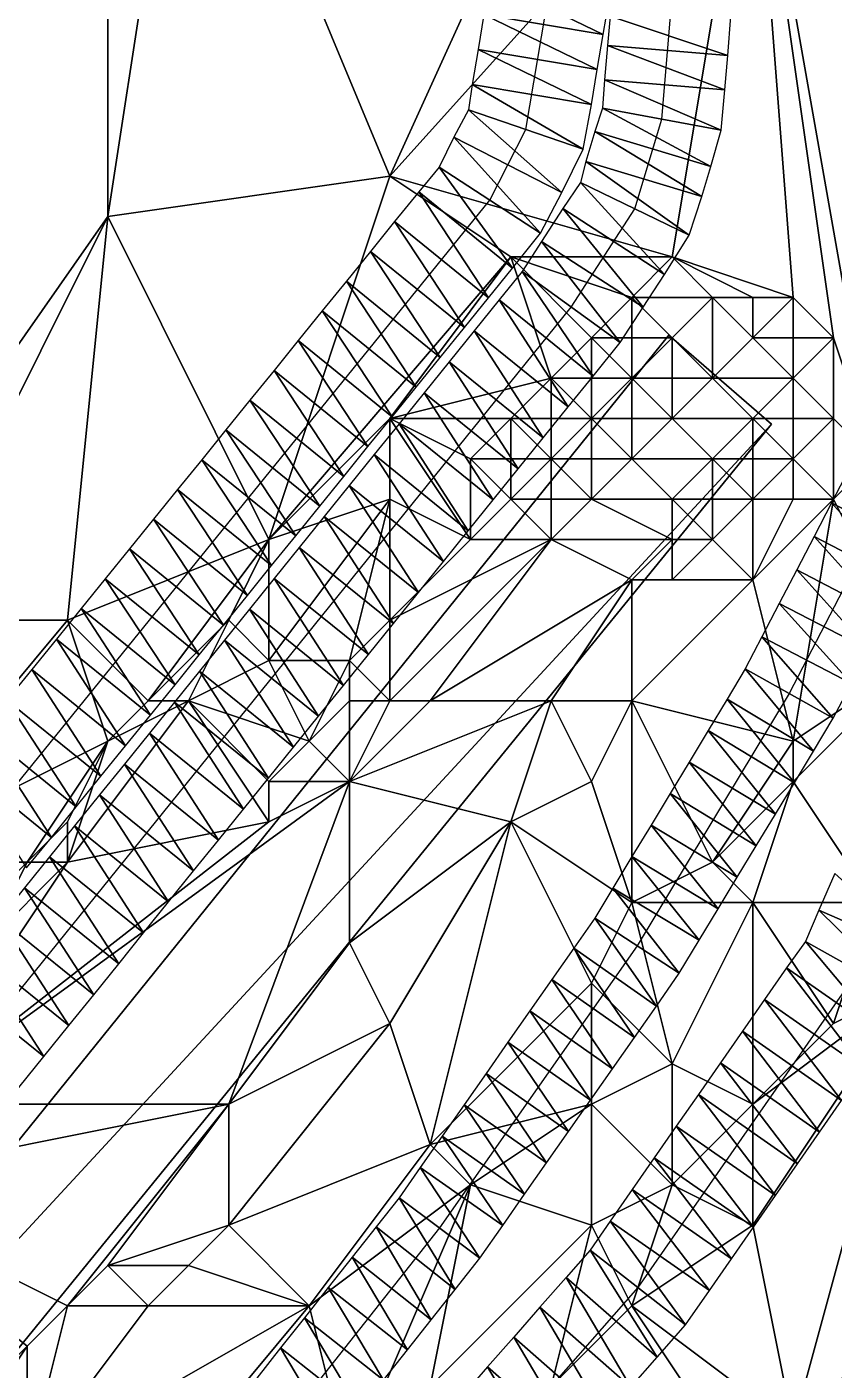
# Model space of a CAD drawing. Header units: metres. Extents: x -1103 to 901, y -902 to 905.
# Drawn here: x -1026 to -986, y -669.2 to -602.6 of the extents above; entities that cross this region are included whole.
import ezdxf

# ---------------------------------------------------------------- set-up
doc = ezdxf.new("R2010")
doc.units = ezdxf.units.M
for name, color, linetype in [('OSM_BUILDING_FOOTPRINTS', 7, 'CONTINUOUS'), ('OSM_BUILDING_ROOFS', 1, 'CONTINUOUS'), ('OSM_BUILDING_WALLS', 8, 'CONTINUOUS'), ('OSM_ROAD_AXES', 2, 'CONTINUOUS'), ('OSM_ROAD_SURFACE', 9, 'CONTINUOUS'), ('OSM_TERRAIN', 3, 'CONTINUOUS')]:
    doc.layers.add(name, color=color, linetype=linetype)

msp = doc.modelspace()

# ---------------------------------------------------------------- linework, layer by layer
at = {"layer": 'OSM_BUILDING_FOOTPRINTS'}
msp.add_polyline3d([(-1057.573, -696.351, 11.963), (-1052.621, -700.2, 11.963), (-989.075, -622.288, 11.963), (-994.16, -617.875, 11.963), (-1057.573, -696.351, 11.963)], close=True, dxfattribs=at)
at = {"layer": 'OSM_BUILDING_ROOFS'}
for points in [[(-989.075, -622.288, 21.963), (-994.16, -617.875, 21.963), (-1057.573, -696.351, 21.963)], [(-989.075, -622.288, 21.963), (-1057.573, -696.351, 21.963), (-1052.621, -700.2, 21.963)]]:
    msp.add_3dface(points, dxfattribs=at)
at = {"layer": 'OSM_BUILDING_WALLS'}
for points in [[(-994.16, -617.875, 11.963), (-1057.573, -696.351, 11.963), (-1057.573, -696.351, 21.963)], [(-994.16, -617.875, 11.963), (-1057.573, -696.351, 21.963), (-994.16, -617.875, 21.963)], [(-989.075, -622.288, 11.963), (-994.16, -617.875, 11.963), (-994.16, -617.875, 21.963)], [(-989.075, -622.288, 11.963), (-994.16, -617.875, 21.963), (-989.075, -622.288, 21.963)], [(-1052.621, -700.2, 11.963), (-989.075, -622.288, 11.963), (-989.075, -622.288, 21.963)], [(-1052.621, -700.2, 11.963), (-989.075, -622.288, 21.963), (-1052.621, -700.2, 21.963)]]:
    msp.add_3dface(points, dxfattribs=at)
at = {"layer": 'OSM_ROAD_AXES'}
for points in [[(-942.707, -541.634, 15.245), (-965.255, -603.321, 12.366), (-977.613, -633.059, 12.271), (-984.775, -649.393, 13.875), (-995.707, -665.086, 16.563), (-1012.596, -684.318, 18.854), (-1024.843, -696.317, 18.719), (-1036.505, -705.972, 16.873), (-1048.829, -715.229, 13.77), (-1063.674, -724.308, 11.18), (-1100, -742.912, 11.933)], [(-1020.987, -633.314, 14.085), (-1003.047, -611.185, 12.225), (-1001.257, -607.679, 12.208), (-998.914, -593.789, 12.147), (-997.399, -589.487, 12.116), (-994.349, -585.107, 12.34), (-990.723, -582.133, 12.671), (-984.389, -577.355, 13.303), (-970.982, -567.258, 14.082), (-967.422, -562.856, 14.353), (-962.515, -554.462, 14.852), (-957.441, -541.844, 15.651)], [(-949.372, -542.673, 15.503), (-965.974, -589.243, 13.023), (-973.048, -605.389, 12.264), (-976.121, -612.401, 12.194), (-988.191, -635.647, 12.846), (-995.74, -648.144, 14.9), (-1005.544, -662.134, 17.192), (-1016.2, -675.637, 18.234), (-1027.684, -687.05, 18.171), (-1045.381, -702.787, 15.625), (-1056.368, -711.535, 13.048), (-1067.985, -719.177, 11.428), (-1071.279, -720.947, 11.315), (-1100, -735.112, 11.938)], [(-1084.952, -704.469, 12.255), (-1083.35, -702.534, 12.291), (-1080.376, -700.255, 12.331), (-1076.817, -699.05, 12.452), (-1073.059, -699.061, 12.676), (-1069.378, -698.718, 12.894), (-1066.747, -697.734, 13.036), (-1064.758, -696.296, 13.141), (-1059.717, -691.629, 13.741), (-999.013, -616.482, 12.354), (-995.851, -611.605, 12.159), (-994.514, -607.17, 12.147), (-994.083, -602.061, 12.143), (-994.381, -598.345, 12.145), (-993.453, -594.729, 12.137), (-991.397, -591.61, 12.118), (-984.334, -584.831, 12.391)], [(-1062.724, -684.795, 13.652), (-1020.987, -633.314, 14.085)]]:
    msp.add_polyline3d(points, dxfattribs=at)
at = {"layer": 'OSM_ROAD_SURFACE'}
for points in [[(-997.42, -602.969, 12.223), (-1003.043, -600.235, 12.247), (-1003.336, -601.971, 12.259)], [(-997.42, -602.969, 12.223), (-997.127, -601.233, 12.22), (-1003.043, -600.235, 12.247)], [(-997.713, -604.706, 12.226), (-1003.336, -601.971, 12.259), (-1003.629, -603.707, 12.271)], [(-997.713, -604.706, 12.226), (-997.42, -602.969, 12.223), (-1003.336, -601.971, 12.259)], [(-991.237, -604.016, 12.161), (-997.083, -602.066, 12.22), (-997.216, -603.512, 12.221)], [(-991.237, -604.016, 12.161), (-991.083, -602.056, 12.16), (-997.083, -602.066, 12.22)], [(-998.006, -606.442, 12.229), (-1003.629, -603.707, 12.271), (-1003.922, -605.444, 12.282)], [(-998.006, -606.442, 12.229), (-997.713, -604.706, 12.226), (-1003.629, -603.707, 12.271)], [(-991.381, -605.719, 12.161), (-997.216, -603.512, 12.221), (-997.36, -605.215, 12.223)], [(-991.381, -605.719, 12.161), (-991.237, -604.016, 12.161), (-997.216, -603.512, 12.221)], [(-991.564, -607.717, 12.162), (-997.36, -605.215, 12.223), (-997.464, -606.624, 12.224)], [(-991.564, -607.717, 12.162), (-991.381, -605.719, 12.161), (-997.36, -605.215, 12.223)], [(-998.417, -608.646, 12.232), (-1003.922, -605.444, 12.282), (-1004.096, -606.712, 12.284)], [(-998.417, -608.646, 12.232), (-998.006, -606.442, 12.229), (-1003.922, -605.444, 12.282)], [(-992.087, -609.515, 12.168), (-997.464, -606.624, 12.224), (-997.832, -607.782, 12.227)], [(-992.087, -609.515, 12.168), (-991.564, -607.717, 12.162), (-997.464, -606.624, 12.224)], [(-999.48, -610.797, 12.242), (-1004.096, -606.712, 12.284), (-1004.824, -608.067, 12.291)], [(-999.48, -610.797, 12.242), (-998.417, -608.646, 12.232), (-1004.096, -606.712, 12.284)], [(-992.533, -610.993, 12.173), (-997.832, -607.782, 12.227), (-998.278, -609.26, 12.231)], [(-992.533, -610.993, 12.173), (-992.087, -609.515, 12.168), (-997.832, -607.782, 12.227)], [(-1000.529, -612.816, 12.264), (-1004.824, -608.067, 12.291), (-1005.565, -609.554, 12.298)], [(-1000.529, -612.816, 12.264), (-999.48, -610.797, 12.242), (-1004.824, -608.067, 12.291)], [(-993.15, -612.91, 12.18), (-998.278, -609.26, 12.231), (-998.553, -610.3, 12.233)], [(-993.15, -612.91, 12.18), (-992.533, -610.993, 12.173), (-998.278, -609.26, 12.231)], [(-1001.913, -614.549, 12.344), (-1005.565, -609.554, 12.298), (-1006.574, -610.771, 12.313)], [(-1001.913, -614.549, 12.344), (-1000.529, -612.816, 12.264), (-1005.565, -609.554, 12.298)], [(-994.388, -614.862, 12.32), (-998.553, -610.3, 12.233), (-999.422, -611.599, 12.241)], [(-994.388, -614.862, 12.32), (-993.15, -612.91, 12.18), (-998.553, -610.3, 12.233)], [(-1003.109, -616.025, 12.46), (-1006.574, -610.771, 12.313), (-1007.77, -612.246, 12.445)], [(-1003.109, -616.025, 12.46), (-1001.913, -614.549, 12.344), (-1006.574, -610.771, 12.313)], [(-995.441, -616.488, 12.822), (-999.422, -611.599, 12.241), (-1000.476, -613.225, 12.27)], [(-995.441, -616.488, 12.822), (-994.388, -614.862, 12.32), (-999.422, -611.599, 12.241)], [(-1004.305, -617.5, 12.576), (-1007.77, -612.246, 12.445), (-1008.966, -613.721, 12.584)], [(-1004.305, -617.5, 12.576), (-1003.109, -616.025, 12.46), (-1007.77, -612.246, 12.445)], [(-996.585, -618.244, 12.731), (-1000.476, -613.225, 12.27), (-1001.441, -614.72, 12.344)], [(-996.585, -618.244, 12.731), (-995.441, -616.488, 12.822), (-1000.476, -613.225, 12.27)], [(-1005.501, -618.975, 12.692), (-1008.966, -613.721, 12.584), (-1010.162, -615.197, 12.725)], [(-1005.501, -618.975, 12.692), (-1004.305, -617.5, 12.576), (-1008.966, -613.721, 12.584)], [(-1006.697, -620.45, 12.809), (-1010.162, -615.197, 12.725), (-1011.358, -616.672, 12.867)], [(-1006.697, -620.45, 12.809), (-1005.501, -618.975, 12.692), (-1010.162, -615.197, 12.725)], [(-997.918, -619.901, 12.551), (-1001.441, -614.72, 12.344), (-1002.585, -616.13, 12.462)], [(-997.918, -619.901, 12.551), (-996.585, -618.244, 12.731), (-1001.441, -614.72, 12.344)], [(-999.157, -621.434, 13.103), (-1002.585, -616.13, 12.462), (-1003.824, -617.664, 12.583)], [(-999.157, -621.434, 13.103), (-997.918, -619.901, 12.551), (-1002.585, -616.13, 12.462)], [(-1007.893, -621.926, 12.925), (-1011.358, -616.672, 12.867), (-1012.553, -618.147, 13.009)], [(-1007.893, -621.926, 12.925), (-1006.697, -620.45, 12.809), (-1011.358, -616.672, 12.867)], [(-1000.395, -622.968, 13.088), (-1003.824, -617.664, 12.583), (-1005.063, -619.198, 12.704)], [(-1000.395, -622.968, 13.088), (-999.157, -621.434, 13.103), (-1003.824, -617.664, 12.583)], [(-1009.089, -623.401, 13.105), (-1012.553, -618.147, 13.009), (-1013.749, -619.623, 13.151)], [(-1009.089, -623.401, 13.105), (-1007.893, -621.926, 12.925), (-1012.553, -618.147, 13.009)], [(-1001.634, -624.502, 13.072), (-1005.063, -619.198, 12.704), (-1006.302, -620.731, 12.824)], [(-1001.634, -624.502, 13.072), (-1000.395, -622.968, 13.088), (-1005.063, -619.198, 12.704)], [(-1010.285, -624.876, 13.287), (-1013.749, -619.623, 13.151), (-1014.945, -621.098, 13.293)], [(-1010.285, -624.876, 13.287), (-1009.089, -623.401, 13.105), (-1013.749, -619.623, 13.151)], [(-1011.481, -626.352, 13.469), (-1014.945, -621.098, 13.293), (-1016.141, -622.573, 13.435)], [(-1011.481, -626.352, 13.469), (-1010.285, -624.876, 13.287), (-1014.945, -621.098, 13.293)], [(-1002.873, -626.035, 13.297), (-1006.302, -620.731, 12.824), (-1007.541, -622.265, 12.956)], [(-1002.873, -626.035, 13.297), (-1001.634, -624.502, 13.072), (-1006.302, -620.731, 12.824)], [(-1012.676, -627.827, 13.647), (-1016.141, -622.573, 13.435), (-1017.337, -624.048, 13.581)], [(-1012.676, -627.827, 13.647), (-1011.481, -626.352, 13.469), (-1016.141, -622.573, 13.435)], [(-1004.112, -627.569, 13.311), (-1007.541, -622.265, 12.956), (-1008.779, -623.798, 13.165)], [(-1004.112, -627.569, 13.311), (-1002.873, -626.035, 13.297), (-1007.541, -622.265, 12.956)], [(-1005.351, -629.102, 13.439), (-1008.779, -623.798, 13.165), (-1010.018, -625.332, 13.354)], [(-1005.351, -629.102, 13.439), (-1004.112, -627.569, 13.311), (-1008.779, -623.798, 13.165)], [(-1013.872, -629.302, 13.814), (-1017.337, -624.048, 13.581), (-1018.533, -625.524, 13.728)], [(-1013.872, -629.302, 13.814), (-1012.676, -627.827, 13.647), (-1017.337, -624.048, 13.581)], [(-985.237, -624.532, 12.222), (-986.099, -626.193, 12.215), (-981.661, -628.497, 12.204)], [(-1015.068, -630.777, 13.844), (-1018.533, -625.524, 13.728), (-1019.729, -626.999, 13.874)], [(-1015.068, -630.777, 13.844), (-1013.872, -629.302, 13.814), (-1018.533, -625.524, 13.728)], [(-1006.59, -630.636, 13.577), (-1010.018, -625.332, 13.354), (-1011.257, -626.866, 13.544)], [(-1006.59, -630.636, 13.577), (-1005.351, -629.102, 13.439), (-1010.018, -625.332, 13.354)], [(-986.099, -626.193, 12.215), (-986.961, -627.853, 12.343), (-982.523, -630.157, 12.366)], [(-986.099, -626.193, 12.215), (-982.523, -630.157, 12.366), (-981.661, -628.497, 12.204)], [(-1016.264, -632.253, 13.875), (-1019.729, -626.999, 13.874), (-1020.925, -628.474, 14.021)], [(-1016.264, -632.253, 13.875), (-1015.068, -630.777, 13.844), (-1019.729, -626.999, 13.874)], [(-1007.829, -632.17, 13.791), (-1011.257, -626.866, 13.544), (-1012.496, -628.399, 13.72)], [(-1007.829, -632.17, 13.791), (-1006.59, -630.636, 13.577), (-1011.257, -626.866, 13.544)], [(-986.961, -627.853, 12.343), (-987.823, -629.514, 12.47), (-983.386, -631.818, 12.478)], [(-986.961, -627.853, 12.343), (-983.386, -631.818, 12.478), (-982.523, -630.157, 12.366)], [(-1017.46, -633.728, 14.003), (-1020.925, -628.474, 14.021), (-1022.121, -629.95, 14.168)], [(-1017.46, -633.728, 14.003), (-1016.264, -632.253, 13.875), (-1020.925, -628.474, 14.021)], [(-1009.068, -633.703, 14.09), (-1012.496, -628.399, 13.72), (-1013.735, -629.933, 13.893)], [(-1009.068, -633.703, 14.09), (-1007.829, -632.17, 13.791), (-1012.496, -628.399, 13.72)], [(-1018.656, -635.203, 14.134), (-1022.121, -629.95, 14.168), (-1023.317, -631.425, 14.315)], [(-1018.656, -635.203, 14.134), (-1017.46, -633.728, 14.003), (-1022.121, -629.95, 14.168)], [(-1010.306, -635.237, 14.197), (-1013.735, -629.933, 13.893), (-1014.974, -631.467, 13.942)], [(-1010.306, -635.237, 14.197), (-1009.068, -633.703, 14.09), (-1013.735, -629.933, 13.893)], [(-987.823, -629.514, 12.47), (-988.685, -631.174, 12.598), (-984.248, -633.478, 12.618)], [(-987.823, -629.514, 12.47), (-984.248, -633.478, 12.618), (-983.386, -631.818, 12.478)], [(-988.685, -631.174, 12.598), (-989.547, -632.835, 12.756), (-985.11, -635.139, 12.759)], [(-988.685, -631.174, 12.598), (-985.11, -635.139, 12.759), (-984.248, -633.478, 12.618)], [(-1019.884, -636.718, 14.393), (-1023.317, -631.425, 14.315), (-1024.545, -632.939, 14.398)], [(-1019.884, -636.718, 14.393), (-1018.656, -635.203, 14.134), (-1023.317, -631.425, 14.315)], [(-1011.545, -636.77, 14.333), (-1014.974, -631.467, 13.942), (-1016.213, -633, 14.049)], [(-1011.545, -636.77, 14.333), (-1010.306, -635.237, 14.197), (-1014.974, -631.467, 13.942)], [(-1021.112, -638.232, 14.554), (-1024.545, -632.939, 14.398), (-1025.772, -634.453, 14.425)], [(-1021.112, -638.232, 14.554), (-1019.884, -636.718, 14.393), (-1024.545, -632.939, 14.398)], [(-1012.784, -638.304, 14.472), (-1016.213, -633, 14.049), (-1017.452, -634.534, 14.24)], [(-1012.784, -638.304, 14.472), (-1011.545, -636.77, 14.333), (-1016.213, -633, 14.049)], [(-989.547, -632.835, 12.756), (-990.372, -634.425, 13.026), (-986.01, -636.869, 12.941)], [(-989.547, -632.835, 12.756), (-986.01, -636.869, 12.941), (-985.11, -635.139, 12.759)], [(-1022.339, -639.746, 14.636), (-1025.772, -634.453, 14.425), (-1027, -635.967, 14.451)], [(-1022.339, -639.746, 14.636), (-1021.112, -638.232, 14.554), (-1025.772, -634.453, 14.425)], [(-1014.023, -639.838, 14.558), (-1017.452, -634.534, 14.24), (-1018.69, -636.067, 14.389)], [(-1014.023, -639.838, 14.558), (-1012.784, -638.304, 14.472), (-1017.452, -634.534, 14.24)], [(-990.372, -634.425, 13.026), (-991.274, -635.916, 13.296), (-986.995, -638.502, 13.264)], [(-990.372, -634.425, 13.026), (-986.995, -638.502, 13.264), (-986.01, -636.869, 12.941)], [(-1023.567, -641.26, 14.549), (-1027, -635.967, 14.451), (-1028.227, -637.481, 14.478)], [(-1023.567, -641.26, 14.549), (-1022.339, -639.746, 14.636), (-1027, -635.967, 14.451)], [(-991.274, -635.916, 13.296), (-992.218, -637.479, 13.571), (-987.938, -640.064, 13.55)], [(-991.274, -635.916, 13.296), (-987.938, -640.064, 13.55), (-986.995, -638.502, 13.264)], [(-1015.262, -641.371, 14.921), (-1018.69, -636.067, 14.389), (-1019.929, -637.601, 14.57)], [(-1015.262, -641.371, 14.921), (-1014.023, -639.838, 14.558), (-1018.69, -636.067, 14.389)], [(-1024.794, -642.774, 14.552), (-1028.227, -637.481, 14.478), (-1029.455, -638.996, 14.504)], [(-1024.794, -642.774, 14.552), (-1023.567, -641.26, 14.549), (-1028.227, -637.481, 14.478)], [(-1016.501, -642.905, 14.998), (-1019.929, -637.601, 14.57), (-1021.168, -639.135, 14.654)], [(-1016.501, -642.905, 14.998), (-1015.262, -641.371, 14.921), (-1019.929, -637.601, 14.57)], [(-992.218, -637.479, 13.571), (-993.162, -639.041, 13.829), (-988.882, -641.626, 13.786)], [(-992.218, -637.479, 13.571), (-988.882, -641.626, 13.786), (-987.938, -640.064, 13.55)], [(-1026.022, -644.288, 14.646), (-1024.794, -642.774, 14.552), (-1029.455, -638.996, 14.504)], [(-1017.74, -644.439, 15.046), (-1021.168, -639.135, 14.654), (-1022.407, -640.668, 14.738)], [(-1017.74, -644.439, 15.046), (-1016.501, -642.905, 14.998), (-1021.168, -639.135, 14.654)], [(-993.162, -639.041, 13.829), (-994.105, -640.603, 14.075), (-989.826, -643.188, 14.008)], [(-993.162, -639.041, 13.829), (-989.826, -643.188, 14.008), (-988.882, -641.626, 13.786)], [(-994.105, -640.603, 14.075), (-995.049, -642.165, 14.284), (-990.769, -644.75, 14.23)], [(-994.105, -640.603, 14.075), (-990.769, -644.75, 14.23), (-989.826, -643.188, 14.008)], [(-1018.979, -645.972, 15.137), (-1022.407, -640.668, 14.738), (-1023.646, -642.202, 14.735)], [(-1018.979, -645.972, 15.137), (-1017.74, -644.439, 15.046), (-1022.407, -640.668, 14.738)], [(-1020.217, -647.506, 15.398), (-1023.646, -642.202, 14.735), (-1024.885, -643.735, 14.752)], [(-1020.217, -647.506, 15.398), (-1018.979, -645.972, 15.137), (-1023.646, -642.202, 14.735)], [(-995.049, -642.165, 14.284), (-995.993, -643.727, 14.493), (-991.713, -646.312, 14.539)], [(-995.049, -642.165, 14.284), (-991.713, -646.312, 14.539), (-990.769, -644.75, 14.23)], [(-1021.456, -649.039, 15.403), (-1024.885, -643.735, 14.752), (-1026.124, -645.269, 14.876)], [(-1021.456, -649.039, 15.403), (-1020.217, -647.506, 15.398), (-1024.885, -643.735, 14.752)], [(-995.993, -643.727, 14.493), (-996.936, -645.289, 14.723), (-992.657, -647.874, 14.779)], [(-995.993, -643.727, 14.493), (-992.657, -647.874, 14.779), (-991.713, -646.312, 14.539)], [(-985.931, -644.559, 13.652), (-986.727, -646.374, 13.942), (-981.232, -648.783, 14.003)], [(-1022.695, -650.573, 15.408), (-1026.124, -645.269, 14.876), (-1027.363, -646.803, 15.006)], [(-1022.695, -650.573, 15.408), (-1021.456, -649.039, 15.403), (-1026.124, -645.269, 14.876)], [(-996.936, -645.289, 14.723), (-997.834, -646.778, 15.065), (-993.646, -649.51, 15.03)], [(-996.936, -645.289, 14.723), (-993.646, -649.51, 15.03), (-992.657, -647.874, 14.779)], [(-986.727, -646.374, 13.942), (-987.394, -647.931, 14.161), (-982.155, -650.855, 14.256)], [(-986.727, -646.374, 13.942), (-982.155, -650.855, 14.256), (-981.232, -648.783, 14.003)], [(-1023.934, -652.107, 15.412), (-1027.363, -646.803, 15.006), (-1028.601, -648.336, 15.114)], [(-1023.934, -652.107, 15.412), (-1022.695, -650.573, 15.408), (-1027.363, -646.803, 15.006)], [(-997.834, -646.778, 15.065), (-998.877, -648.263, 15.434), (-994.782, -651.133, 15.29)], [(-997.834, -646.778, 15.065), (-994.782, -651.133, 15.29), (-993.646, -649.51, 15.03)], [(-987.394, -647.931, 14.161), (-988.33, -649.248, 14.398), (-983.406, -652.677, 14.568)], [(-987.394, -647.931, 14.161), (-983.406, -652.677, 14.568), (-982.155, -650.855, 14.256)], [(-1025.173, -653.64, 15.417), (-1028.601, -648.336, 15.114), (-1029.84, -649.87, 15.228)], [(-1025.173, -653.64, 15.417), (-1023.934, -652.107, 15.412), (-1028.601, -648.336, 15.114)], [(-998.877, -648.263, 15.434), (-999.966, -649.818, 15.695), (-995.872, -652.687, 15.654)], [(-998.877, -648.263, 15.434), (-995.872, -652.687, 15.654), (-994.782, -651.133, 15.29)], [(-988.33, -649.248, 14.398), (-989.423, -650.817, 14.654), (-984.5, -654.247, 14.837)], [(-988.33, -649.248, 14.398), (-984.5, -654.247, 14.837), (-983.406, -652.677, 14.568)], [(-1026.412, -655.174, 15.422), (-1025.173, -653.64, 15.417), (-1029.84, -649.87, 15.228)], [(-999.966, -649.818, 15.695), (-1001.055, -651.372, 15.956), (-996.961, -654.242, 15.993)], [(-999.966, -649.818, 15.695), (-996.961, -654.242, 15.993), (-995.872, -652.687, 15.654)], [(-989.423, -650.817, 14.654), (-990.516, -652.386, 14.925), (-985.593, -655.816, 15.106)], [(-989.423, -650.817, 14.654), (-985.593, -655.816, 15.106), (-984.5, -654.247, 14.837)], [(-1001.055, -651.372, 15.956), (-1002.145, -652.927, 16.218), (-998.05, -655.796, 16.329)], [(-1001.055, -651.372, 15.956), (-998.05, -655.796, 16.329), (-996.961, -654.242, 15.993)], [(-990.516, -652.386, 14.925), (-991.609, -653.956, 15.214), (-986.686, -657.385, 15.375)], [(-990.516, -652.386, 14.925), (-986.686, -657.385, 15.375), (-985.593, -655.816, 15.106)], [(-1002.145, -652.927, 16.218), (-1003.234, -654.481, 16.479), (-999.14, -657.351, 16.535)], [(-1002.145, -652.927, 16.218), (-999.14, -657.351, 16.535), (-998.05, -655.796, 16.329)], [(-1003.234, -654.481, 16.479), (-1004.324, -656.036, 16.74), (-1000.229, -658.905, 16.729)], [(-1003.234, -654.481, 16.479), (-1000.229, -658.905, 16.729), (-999.14, -657.351, 16.535)], [(-991.609, -653.956, 15.214), (-992.702, -655.525, 15.488), (-987.779, -658.954, 15.644)], [(-991.609, -653.956, 15.214), (-987.779, -658.954, 15.644), (-986.686, -657.385, 15.375)], [(-992.702, -655.525, 15.488), (-993.796, -657.094, 15.74), (-988.872, -660.524, 15.913)], [(-992.702, -655.525, 15.488), (-988.872, -660.524, 15.913), (-987.779, -658.954, 15.644)], [(-1004.324, -656.036, 16.74), (-1005.413, -657.59, 17.01), (-1001.318, -660.46, 16.923)], [(-1004.324, -656.036, 16.74), (-1001.318, -660.46, 16.923), (-1000.229, -658.905, 16.729)], [(-993.796, -657.094, 15.74), (-994.889, -658.664, 15.986), (-989.965, -662.093, 16.182)], [(-993.796, -657.094, 15.74), (-989.965, -662.093, 16.182), (-988.872, -660.524, 15.913)], [(-1005.413, -657.59, 17.01), (-1006.502, -659.144, 17.178), (-1002.408, -662.014, 17.137)], [(-1005.413, -657.59, 17.01), (-1002.408, -662.014, 17.137), (-1001.318, -660.46, 16.923)], [(-1006.502, -659.144, 17.178), (-1007.55, -660.641, 17.304), (-1003.539, -663.626, 17.365)], [(-1006.502, -659.144, 17.178), (-1003.539, -663.626, 17.365), (-1002.408, -662.014, 17.137)], [(-994.889, -658.664, 15.986), (-995.982, -660.233, 16.315), (-991.059, -663.662, 16.353)], [(-994.889, -658.664, 15.986), (-991.059, -663.662, 16.353), (-989.965, -662.093, 16.182)], [(-995.982, -660.233, 16.315), (-997.075, -661.802, 16.657), (-992.152, -665.232, 16.523)], [(-995.982, -660.233, 16.315), (-992.152, -665.232, 16.523), (-991.059, -663.662, 16.353)], [(-1007.55, -660.641, 17.304), (-1008.691, -662.085, 17.434), (-1004.766, -665.183, 17.593)], [(-1007.55, -660.641, 17.304), (-1004.766, -665.183, 17.593), (-1003.539, -663.626, 17.365)], [(-997.075, -661.802, 16.657), (-998.067, -663.234, 16.923), (-993.347, -666.938, 16.708)], [(-997.075, -661.802, 16.657), (-993.347, -666.938, 16.708), (-992.152, -665.232, 16.523)], [(-1008.691, -662.085, 17.434), (-1009.875, -663.586, 17.569), (-1005.95, -666.683, 17.69)], [(-1008.691, -662.085, 17.434), (-1005.95, -666.683, 17.69), (-1004.766, -665.183, 17.593)], [(-998.067, -663.234, 16.923), (-999.26, -664.586, 17.133), (-994.752, -668.545, 16.99)], [(-998.067, -663.234, 16.923), (-994.752, -668.545, 16.99), (-993.347, -666.938, 16.708)], [(-1009.875, -663.586, 17.569), (-1011.059, -665.086, 17.704), (-1007.134, -668.183, 17.733)], [(-1009.875, -663.586, 17.569), (-1007.134, -668.183, 17.733), (-1005.95, -666.683, 17.69)], [(-999.26, -664.586, 17.133), (-1000.559, -666.065, 17.351), (-996.051, -670.025, 17.264)], [(-999.26, -664.586, 17.133), (-996.051, -670.025, 17.264), (-994.752, -668.545, 16.99)], [(-1011.059, -665.086, 17.704), (-1012.243, -666.586, 17.831), (-1008.318, -669.684, 17.808)], [(-1011.059, -665.086, 17.704), (-1008.318, -669.684, 17.808), (-1007.134, -668.183, 17.733)], [(-1012.243, -666.586, 17.831), (-1013.427, -668.087, 17.912), (-1009.501, -671.184, 17.955)], [(-1012.243, -666.586, 17.831), (-1009.501, -671.184, 17.955), (-1008.318, -669.684, 17.808)], [(-1000.559, -666.065, 17.351), (-1001.858, -667.545, 17.569), (-997.35, -671.504, 17.531)], [(-1000.559, -666.065, 17.351), (-997.35, -671.504, 17.531), (-996.051, -670.025, 17.264)], [(-1001.858, -667.545, 17.569), (-1003.158, -669.024, 17.787), (-998.649, -672.983, 17.788)], [(-1001.858, -667.545, 17.569), (-998.649, -672.983, 17.788), (-997.35, -671.504, 17.531)], [(-1013.427, -668.087, 17.912), (-1014.611, -669.587, 17.993), (-1010.685, -672.684, 18.086)], [(-1013.427, -668.087, 17.912), (-1010.685, -672.684, 18.086), (-1009.501, -671.184, 17.955)], [(-1003.158, -669.024, 17.787), (-1004.457, -670.503, 18.027), (-999.948, -674.463, 18.015)], [(-1003.158, -669.024, 17.787), (-999.948, -674.463, 18.015), (-998.649, -672.983, 17.788)]]:
    msp.add_3dface(points, dxfattribs=at)
at = {"layer": 'OSM_TERRAIN'}
for points in [[(-1092, -616, 12.959), (-1022, -550, 13.184), (-1100, -574, 12.99)], [(-1036, -632, 13.012), (-1022, -550, 13.184), (-1092, -616, 12.959)], [(-1022, -612, 13.041), (-1022, -550, 13.184), (-1036, -632, 13.012)], [(-1022, -612, 13.041), (-1018, -586, 12.792), (-1022, -550, 13.184)], [(-1008, -610, 12.27), (-1018, -586, 12.792), (-1022, -612, 13.041)], [(-1018, -586, 12.792), (-1008, -610, 12.27), (-998, -588, 12.107)], [(-968, -604, 12.337), (-982, -586, 12.425), (-990, -590, 12.105)], [(-1008, -610, 12.27), (-990, -590, 12.105), (-998, -588, 12.107)], [(-1008, -610, 12.27), (-994, -614, 12.142), (-990, -590, 12.105)], [(-988, -616, 12.052), (-990, -590, 12.105), (-994, -614, 12.142)], [(-984, -624, 12.04), (-990, -590, 12.105), (-986, -618, 12.039)], [(-986, -618, 12.039), (-990, -590, 12.105), (-988, -616, 12.052)], [(-984, -624, 12.04), (-968, -604, 12.337), (-990, -590, 12.105)], [(-1014, -628, 13.602), (-1008, -610, 12.27), (-1022, -612, 13.041)], [(-1014, -628, 13.602), (-1002, -614, 12.256), (-1008, -610, 12.27)], [(-1002, -614, 12.256), (-994, -614, 12.142), (-1008, -610, 12.27)], [(-1032, -632, 14.102), (-1022, -612, 13.041), (-1036, -632, 13.012)], [(-1032, -632, 14.102), (-1024, -632, 14.333), (-1022, -612, 13.041)], [(-1024, -632, 14.333), (-1014, -628, 13.602), (-1022, -612, 13.041)], [(-1014, -628, 13.602), (-1008, -622, 12.881), (-1002, -614, 12.256)], [(-1008, -622, 12.881), (-1000, -620, 12.659), (-1002, -614, 12.256)], [(-1000, -620, 12.659), (-998, -618, 12.434), (-1002, -614, 12.256)], [(-998, -618, 12.434), (-996, -616, 12.244), (-1002, -614, 12.256)], [(-996, -616, 12.244), (-994, -614, 12.142), (-1002, -614, 12.256)], [(-996, -616, 12.244), (-992, -616, 12.952), (-994, -614, 12.142)], [(-992, -616, 12.952), (-990, -616, 12.087), (-994, -614, 12.142)], [(-990, -616, 12.087), (-988, -616, 12.052), (-994, -614, 12.142)], [(-998, -618, 12.434), (-996, -618, 12.554), (-996, -616, 12.244)], [(-996, -618, 12.554), (-994, -618, 14.355), (-996, -616, 12.244)], [(-994, -618, 14.355), (-992, -616, 12.952), (-996, -616, 12.244)], [(-994, -618, 14.355), (-992, -620, 15.358), (-992, -616, 12.952)], [(-992, -620, 15.358), (-990, -618, 13.223), (-992, -616, 12.952)], [(-990, -618, 13.223), (-990, -616, 12.087), (-992, -616, 12.952)], [(-990, -618, 13.223), (-988, -618, 12.115), (-988, -616, 12.052)], [(-990, -618, 13.223), (-988, -616, 12.052), (-990, -616, 12.087)], [(-988, -618, 12.115), (-986, -618, 12.039), (-988, -616, 12.052)], [(-1000, -620, 12.659), (-998, -620, 12.442), (-998, -618, 12.434)], [(-998, -620, 12.442), (-996, -620, 13.884), (-998, -618, 12.434)], [(-996, -620, 13.884), (-996, -618, 12.554), (-998, -618, 12.434)], [(-996, -620, 13.884), (-994, -620, 15.358), (-994, -618, 14.355)], [(-996, -620, 13.884), (-994, -618, 14.355), (-996, -618, 12.554)], [(-994, -620, 15.358), (-992, -620, 15.358), (-994, -618, 14.355)], [(-992, -620, 15.358), (-988, -620, 13.367), (-990, -618, 13.223)], [(-988, -620, 13.367), (-988, -618, 12.115), (-990, -618, 13.223)], [(-988, -620, 13.367), (-986, -622, 12.512), (-986, -618, 12.039)], [(-988, -620, 13.367), (-986, -618, 12.039), (-988, -618, 12.115)], [(-986, -622, 12.512), (-984, -624, 12.04), (-986, -618, 12.039)], [(-1002, -622, 12.783), (-1000, -620, 12.659), (-1008, -622, 12.881)], [(-1002, -622, 12.783), (-1000, -622, 12.659), (-1000, -620, 12.659)], [(-1000, -622, 12.659), (-998, -622, 13.593), (-1000, -620, 12.659)], [(-998, -622, 13.593), (-998, -620, 12.442), (-1000, -620, 12.659)], [(-998, -622, 13.593), (-996, -622, 15.175), (-996, -620, 13.884)], [(-998, -622, 13.593), (-996, -620, 13.884), (-998, -620, 12.442)], [(-996, -622, 15.175), (-994, -622, 15.358), (-996, -620, 13.884)], [(-994, -622, 15.358), (-994, -620, 15.358), (-996, -620, 13.884)], [(-994, -622, 15.358), (-992, -620, 15.358), (-994, -620, 15.358)], [(-994, -622, 15.358), (-990, -622, 15.358), (-992, -620, 15.358)], [(-990, -622, 15.358), (-988, -620, 13.367), (-992, -620, 15.358)], [(-990, -622, 15.358), (-988, -622, 14.451), (-988, -620, 13.367)], [(-988, -622, 14.451), (-986, -622, 12.512), (-988, -620, 13.367)], [(-1008, -626, 13.431), (-1008, -622, 12.881), (-1014, -628, 13.602)], [(-1008, -626, 13.431), (-1004, -628, 13.285), (-1008, -622, 12.881)], [(-1004, -628, 13.285), (-1004, -624, 13.083), (-1008, -622, 12.881)], [(-1004, -624, 13.083), (-1002, -622, 12.783), (-1008, -622, 12.881)], [(-1004, -624, 13.083), (-1002, -624, 12.783), (-1002, -622, 12.783)], [(-1002, -624, 12.783), (-1000, -624, 13.39), (-1002, -622, 12.783)], [(-1000, -624, 13.39), (-1000, -622, 12.659), (-1002, -622, 12.783)], [(-1000, -624, 13.39), (-998, -624, 14.912), (-998, -622, 13.593)], [(-1000, -624, 13.39), (-998, -622, 13.593), (-1000, -622, 12.659)], [(-998, -624, 14.912), (-996, -624, 15.358), (-998, -622, 13.593)], [(-996, -624, 15.358), (-996, -622, 15.175), (-998, -622, 13.593)], [(-996, -624, 15.358), (-994, -622, 15.358), (-996, -622, 15.175)], [(-996, -624, 15.358), (-992, -624, 15.358), (-994, -622, 15.358)], [(-992, -624, 15.358), (-990, -622, 15.358), (-994, -622, 15.358)], [(-992, -624, 15.358), (-990, -624, 15.068), (-990, -622, 15.358)], [(-990, -624, 15.068), (-988, -624, 13.634), (-990, -622, 15.358)], [(-988, -624, 13.634), (-988, -622, 14.451), (-990, -622, 15.358)], [(-988, -624, 13.634), (-986, -626, 12.15), (-986, -622, 12.512)], [(-988, -624, 13.634), (-986, -622, 12.512), (-988, -622, 14.451)], [(-986, -626, 12.15), (-984, -624, 12.04), (-986, -622, 12.512)], [(-1004, -628, 13.285), (-1002, -626, 13.293), (-1004, -624, 13.083)], [(-1002, -626, 13.293), (-1002, -624, 12.783), (-1004, -624, 13.083)], [(-1002, -626, 13.293), (-1000, -626, 14.685), (-1000, -624, 13.39)], [(-1002, -626, 13.293), (-1000, -624, 13.39), (-1002, -624, 12.783)], [(-1000, -626, 14.685), (-998, -626, 15.358), (-1000, -624, 13.39)], [(-998, -626, 15.358), (-998, -624, 14.912), (-1000, -624, 13.39)], [(-998, -626, 15.358), (-996, -624, 15.358), (-998, -624, 14.912)], [(-998, -626, 15.358), (-994, -626, 15.358), (-996, -624, 15.358)], [(-994, -626, 15.358), (-992, -624, 15.358), (-996, -624, 15.358)], [(-994, -626, 15.358), (-992, -626, 15.297), (-992, -624, 15.358)], [(-992, -626, 15.297), (-990, -626, 14.086), (-992, -624, 15.358)], [(-990, -626, 14.086), (-990, -624, 15.068), (-992, -624, 15.358)], [(-990, -626, 14.086), (-988, -626, 12.558), (-988, -624, 13.634)], [(-990, -626, 14.086), (-988, -624, 13.634), (-990, -624, 15.068)], [(-988, -626, 12.558), (-986, -626, 12.15), (-988, -624, 13.634)], [(-986, -626, 12.15), (-982, -634, 12.517), (-984, -624, 12.04)], [(-1010, -634, 13.996), (-1008, -626, 13.431), (-1014, -634, 14.338)], [(-1014, -634, 14.338), (-1008, -626, 13.431), (-1014, -628, 13.602)], [(-1010, -634, 13.996), (-1008, -632, 13.615), (-1008, -626, 13.431)], [(-1008, -632, 13.615), (-1004, -628, 13.285), (-1008, -626, 13.431)], [(-1004, -628, 13.285), (-1000, -628, 15.358), (-1002, -626, 13.293)], [(-1000, -628, 15.358), (-1000, -626, 14.685), (-1002, -626, 13.293)], [(-1000, -628, 15.358), (-998, -626, 15.358), (-1000, -626, 14.685)], [(-1000, -628, 15.358), (-994, -628, 15.358), (-998, -626, 15.358)], [(-994, -628, 15.358), (-994, -626, 15.358), (-998, -626, 15.358)], [(-994, -628, 15.358), (-992, -628, 14.38), (-994, -626, 15.358)], [(-992, -628, 14.38), (-992, -626, 15.297), (-994, -626, 15.358)], [(-992, -628, 14.38), (-990, -630, 12.489), (-990, -626, 14.086)], [(-992, -628, 14.38), (-990, -626, 14.086), (-992, -626, 15.297)], [(-990, -630, 12.489), (-988, -638, 13.004), (-986, -626, 12.15)], [(-990, -630, 12.489), (-988, -626, 12.558), (-990, -626, 14.086)], [(-990, -630, 12.489), (-986, -626, 12.15), (-988, -626, 12.558)], [(-988, -638, 13.004), (-982, -634, 12.517), (-986, -626, 12.15)], [(-1020, -636, 13.98), (-1014, -628, 13.602), (-1024, -632, 14.333)], [(-1020, -636, 13.98), (-1016, -632, 13.815), (-1014, -628, 13.602)], [(-1016, -632, 13.815), (-1014, -634, 14.338), (-1014, -628, 13.602)], [(-1008, -636, 15.009), (-1006, -636, 15.358), (-1000, -628, 15.358)], [(-1008, -636, 15.009), (-1000, -628, 15.358), (-1008, -632, 13.615)], [(-1008, -632, 13.615), (-1000, -628, 15.358), (-1004, -628, 13.285)], [(-1006, -636, 15.358), (-996, -630, 15.358), (-1000, -628, 15.358)], [(-996, -630, 15.358), (-994, -628, 15.358), (-1000, -628, 15.358)], [(-996, -630, 15.358), (-994, -630, 14.649), (-994, -628, 15.358)], [(-994, -630, 14.649), (-990, -630, 12.489), (-992, -628, 14.38)], [(-994, -630, 14.649), (-992, -628, 14.38), (-994, -628, 15.358)], [(-1006, -636, 15.358), (-1000, -636, 15.284), (-996, -630, 15.358)], [(-1000, -636, 15.284), (-996, -636, 13.901), (-996, -630, 15.358)], [(-996, -636, 13.901), (-990, -630, 12.489), (-996, -630, 15.358)], [(-996, -636, 13.901), (-988, -638, 13.004), (-990, -630, 12.489)], [(-996, -630, 15.358), (-990, -630, 12.489), (-994, -630, 14.649)], [(-1034, -644, 14.543), (-1022, -638, 14.41), (-1024, -632, 14.333)], [(-1034, -644, 14.543), (-1024, -632, 14.333), (-1032, -632, 14.102)], [(-1022, -638, 14.41), (-1020, -636, 13.98), (-1024, -632, 14.333)], [(-1020, -636, 13.98), (-1018, -636, 14.481), (-1016, -632, 13.815)], [(-1018, -636, 14.481), (-1014, -634, 14.338), (-1016, -632, 13.815)], [(-1008, -636, 15.009), (-1008, -632, 13.615), (-1010, -634, 13.996)], [(-1018, -636, 14.481), (-1012, -638, 14.39), (-1014, -634, 14.338)], [(-1012, -638, 14.39), (-1010, -634, 13.996), (-1014, -634, 14.338)], [(-1012, -638, 14.39), (-1010, -636, 14.287), (-1010, -634, 13.996)], [(-1010, -636, 14.287), (-1008, -636, 15.009), (-1010, -634, 13.996)], [(-988, -640, 13.503), (-984, -646, 13.43), (-982, -634, 12.517)], [(-988, -640, 13.503), (-982, -634, 12.517), (-988, -638, 13.004)], [(-1014, -642, 14.927), (-1018, -636, 14.481), (-1024, -644, 14.953)], [(-1024, -644, 14.953), (-1018, -636, 14.481), (-1022, -638, 14.41)], [(-1022, -638, 14.41), (-1018, -636, 14.481), (-1020, -636, 13.98)], [(-1018, -636, 14.481), (-1014, -642, 14.927), (-1014, -640, 14.513)], [(-1014, -640, 14.513), (-1012, -638, 14.39), (-1018, -636, 14.481)], [(-1010, -640, 15.358), (-1010, -636, 14.287), (-1012, -638, 14.39)], [(-1002, -642, 15.108), (-1000, -636, 15.284), (-1010, -640, 15.358)], [(-1010, -640, 15.358), (-1000, -636, 15.284), (-1006, -636, 15.358)], [(-1010, -640, 15.358), (-1006, -636, 15.358), (-1008, -636, 15.009)], [(-1010, -640, 15.358), (-1008, -636, 15.009), (-1010, -636, 14.287)], [(-1002, -642, 15.108), (-998, -640, 14.307), (-1000, -636, 15.284)], [(-998, -640, 14.307), (-996, -636, 13.901), (-1000, -636, 15.284)], [(-996, -646, 14.603), (-996, -636, 13.901), (-998, -640, 14.307)], [(-996, -646, 14.603), (-992, -644, 14.043), (-996, -636, 13.901)], [(-992, -644, 14.043), (-988, -638, 13.004), (-996, -636, 13.901)], [(-1026, -644, 14.527), (-1022, -638, 14.41), (-1034, -644, 14.543)], [(-1026, -644, 14.527), (-1024, -642, 14.486), (-1022, -638, 14.41)], [(-1024, -642, 14.486), (-1024, -644, 14.953), (-1022, -638, 14.41)], [(-1014, -640, 14.513), (-1010, -640, 15.358), (-1012, -638, 14.39)], [(-992, -644, 14.043), (-988, -640, 13.503), (-988, -638, 13.004)], [(-1032, -656, 15.336), (-1016, -656, 15.462), (-1010, -640, 15.358)], [(-1032, -656, 15.336), (-1010, -640, 15.358), (-1014, -642, 14.927)], [(-1016, -656, 15.462), (-1010, -648, 15.361), (-1010, -640, 15.358)], [(-1014, -642, 14.927), (-1010, -640, 15.358), (-1014, -640, 14.513)], [(-1010, -648, 15.361), (-1002, -642, 15.108), (-1010, -640, 15.358)], [(-996, -646, 14.603), (-998, -640, 14.307), (-1002, -642, 15.108)], [(-992, -644, 14.043), (-990, -646, 14.386), (-988, -640, 13.503)], [(-984, -646, 13.43), (-988, -640, 13.503), (-990, -646, 14.386)], [(-1032, -656, 15.336), (-1014, -642, 14.927), (-1024, -644, 14.953)], [(-1024, -644, 14.953), (-1024, -642, 14.486), (-1026, -644, 14.527)], [(-1008, -652, 16.295), (-1002, -642, 15.108), (-1010, -648, 15.361)], [(-1008, -652, 16.295), (-1006, -658, 17.052), (-1002, -642, 15.108)], [(-1006, -658, 17.052), (-998, -650, 15.459), (-1002, -642, 15.108)], [(-998, -650, 15.459), (-996, -646, 14.603), (-1002, -642, 15.108)], [(-1030, -648, 14.579), (-1026, -644, 14.527), (-1034, -644, 14.543)], [(-1032, -656, 15.336), (-1024, -644, 14.953), (-1028, -648, 15.128)], [(-1028, -648, 15.128), (-1026, -644, 14.527), (-1030, -648, 14.579)], [(-1028, -648, 15.128), (-1024, -644, 14.953), (-1026, -644, 14.527)], [(-996, -646, 14.603), (-990, -646, 14.386), (-992, -644, 14.043)], [(-994, -654, 15.584), (-996, -646, 14.603), (-998, -650, 15.459)], [(-994, -654, 15.584), (-990, -646, 14.386), (-996, -646, 14.603)], [(-994, -654, 15.584), (-990, -656, 15.011), (-990, -646, 14.386)], [(-990, -656, 15.011), (-986, -652, 14.184), (-990, -646, 14.386)], [(-986, -652, 14.184), (-984, -646, 13.43), (-990, -646, 14.386)], [(-986, -652, 14.184), (-982, -650, 14.11), (-984, -646, 13.43)], [(-1016, -656, 15.462), (-1008, -652, 16.295), (-1010, -648, 15.361)], [(-1006, -658, 17.052), (-998, -656, 16.305), (-998, -650, 15.459)], [(-998, -656, 16.305), (-994, -654, 15.584), (-998, -650, 15.459)], [(-990, -662, 16.127), (-988, -672, 16.856), (-982, -650, 14.11)], [(-990, -662, 16.127), (-982, -650, 14.11), (-990, -656, 15.011)], [(-990, -656, 15.011), (-982, -650, 14.11), (-986, -652, 14.184)], [(-984, -668, 15.967), (-982, -650, 14.11), (-988, -672, 16.856)], [(-1006, -658, 17.052), (-1008, -652, 16.295), (-1016, -662, 16.931)], [(-1016, -662, 16.931), (-1008, -652, 16.295), (-1016, -656, 15.462)], [(-998, -656, 16.305), (-994, -660, 15.857), (-994, -654, 15.584)], [(-994, -660, 15.857), (-990, -656, 15.011), (-994, -654, 15.584)], [(-1036, -660, 15.353), (-1024, -666, 15.568), (-1016, -656, 15.462)], [(-1036, -660, 15.353), (-1016, -656, 15.462), (-1032, -656, 15.336)], [(-1022, -664, 15.665), (-1016, -656, 15.462), (-1024, -666, 15.568)], [(-1022, -664, 15.665), (-1016, -662, 16.931), (-1016, -656, 15.462)], [(-1004, -660, 16.991), (-998, -656, 16.305), (-1006, -658, 17.052)], [(-1004, -660, 16.991), (-998, -662, 16.808), (-998, -656, 16.305)], [(-998, -662, 16.808), (-994, -660, 15.857), (-998, -656, 16.305)], [(-990, -662, 16.127), (-990, -656, 15.011), (-994, -660, 15.857)], [(-1012, -666, 17.751), (-1006, -658, 17.052), (-1016, -662, 16.931)], [(-1012, -666, 17.751), (-1004, -660, 16.991), (-1006, -658, 17.052)], [(-1028, -670, 15.358), (-1026, -668, 15.463), (-1036, -660, 15.353)], [(-1026, -668, 15.463), (-1024, -666, 15.568), (-1036, -660, 15.353)], [(-1012, -666, 17.751), (-1010, -674, 18.087), (-1004, -660, 16.991)], [(-1010, -674, 18.087), (-1006, -670, 18.089), (-1004, -660, 16.991)], [(-1006, -670, 18.089), (-998, -662, 16.808), (-1004, -660, 16.991)], [(-998, -662, 16.808), (-996, -666, 16.688), (-994, -660, 15.857)], [(-996, -666, 16.688), (-990, -662, 16.127), (-994, -660, 15.857)], [(-1022, -664, 15.665), (-1018, -664, 17.012), (-1016, -662, 16.931)], [(-1012, -666, 17.751), (-1016, -662, 16.931), (-1018, -664, 17.012)], [(-1006, -670, 18.089), (-1000, -670, 17.46), (-998, -662, 16.808)], [(-1000, -670, 17.46), (-996, -666, 16.688), (-998, -662, 16.808)], [(-988, -672, 16.856), (-990, -662, 16.127), (-996, -666, 16.688)], [(-1024, -666, 15.568), (-1020, -666, 16.986), (-1022, -664, 15.665)], [(-1020, -666, 16.986), (-1018, -664, 17.012), (-1022, -664, 15.665)], [(-1020, -666, 16.986), (-1012, -666, 17.751), (-1018, -664, 17.012)], [(-1022, -678, 18.409), (-1012, -666, 17.751), (-1026, -674, 17.469)], [(-1026, -674, 17.469), (-1024, -666, 15.568), (-1026, -668, 15.463)], [(-1026, -674, 17.469), (-1012, -666, 17.751), (-1020, -666, 16.986)], [(-1026, -674, 17.469), (-1020, -666, 16.986), (-1024, -666, 15.568)], [(-1022, -678, 18.409), (-1010, -674, 18.087), (-1012, -666, 17.751)], [(-1000, -670, 17.46), (-992, -672, 17.217), (-996, -666, 16.688)], [(-992, -672, 17.217), (-988, -672, 16.856), (-996, -666, 16.688)], [(-1030, -674, 15.747), (-1026, -674, 17.469), (-1026, -668, 15.463)], [(-1030, -674, 15.747), (-1026, -668, 15.463), (-1028, -670, 15.358)], [(-988, -672, 16.856), (-984, -670, 16.168), (-984, -668, 15.967)]]:
    msp.add_3dface(points, dxfattribs=at)

doc.saveas('drawing.dxf')
